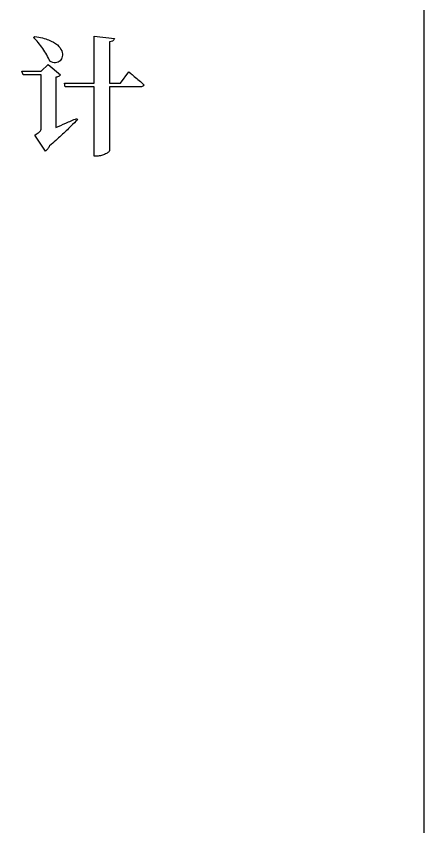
# Model space of a CAD drawing. Extents: x 11992 to 29481, y -6727 to 6811.
# Drawn here: x 28389 to 28425.8, y 358.2 to 431.4 of the extents above; entities that cross this region are included whole.
import ezdxf

# ---------------------------------------------------------------- set-up
doc = ezdxf.new("R2010")
doc.units = 0
doc.header["$MEASUREMENT"] = 0
doc.layers.add('layer 1', color=8, linetype='CONTINUOUS')
doc.layers.add('zoylight 6节点', color=8, linetype='CONTINUOUS')

# ---------------------------------------------------------------- blocks, each defined once
blk = doc.blocks.new('ddddd')
at = {"layer": 'layer 1'}
for points, knots in [([(38.191, 53.128), (38.327, 52.992), (38.465, 52.841), (38.608, 52.67), (38.608, 52.67), (38.752, 52.501), (38.89, 52.323), (39.024, 52.133), (39.024, 52.133), (39.157, 51.945), (39.278, 51.753), (39.386, 51.56), (39.386, 51.56), (39.495, 51.366), (39.58, 51.18), (39.646, 50.998), (39.646, 50.998), (39.84, 50.891), (40.017, 50.845), (40.178, 50.858), (40.178, 50.858), (40.339, 50.87), (40.475, 50.928), (40.581, 51.029), (40.581, 51.029), (40.688, 51.13), (40.758, 51.26), (40.787, 51.417), (40.787, 51.417), (40.818, 51.576), (40.799, 51.745), (40.731, 51.927), (40.731, 51.927), (40.661, 52.108), (40.531, 52.286), (40.341, 52.459), (40.341, 52.459), (40.149, 52.631), (39.887, 52.785), (39.551, 52.919), (39.551, 52.919), (39.218, 53.052), (38.798, 53.149), (38.296, 53.21), (38.296, 53.21), (38.296, 53.21), (38.191, 53.128), (38.191, 53.128)], [0, 0, 0, 0, 0.083333, 0.083333, 0.083333, 0.083333, 0.166667, 0.166667, 0.166667, 0.166667, 0.25, 0.25, 0.25, 0.25, 0.333333, 0.333333, 0.333333, 0.333333, 0.416667, 0.416667, 0.416667, 0.416667, 0.5, 0.5, 0.5, 0.5, 0.583333, 0.583333, 0.583333, 0.583333, 0.666667, 0.666667, 0.666667, 0.666667, 0.75, 0.75, 0.75, 0.75, 0.833333, 0.833333, 0.833333, 0.833333, 0.916667, 0.916667, 0.916667, 0.916667, 1, 1, 1, 1]), ([(46.049, 49.019), (46.049, 49.019), (45.059, 49.019), (45.059, 49.019), (45.059, 49.019), (45.059, 49.019), (45.059, 52.732), (45.059, 52.732), (45.059, 52.732), (45.168, 52.748), (45.251, 52.771), (45.311, 52.802), (45.311, 52.802), (45.372, 52.831), (45.414, 52.868), (45.441, 52.913), (45.441, 52.913), (45.467, 52.955), (45.484, 53.004), (45.49, 53.058), (45.49, 53.058), (45.49, 53.058), (43.662, 53.244), (43.662, 53.244), (43.662, 53.244), (43.662, 53.244), (43.662, 49.019), (43.662, 49.019), (43.662, 49.019), (43.662, 49.019), (40.973, 49.019), (40.973, 49.019), (40.973, 49.019), (40.973, 49.019), (41.055, 48.681), (41.055, 48.681), (41.055, 48.681), (41.055, 48.681), (43.662, 48.681), (43.662, 48.681), (43.662, 48.681), (43.662, 48.681), (43.662, 42.43), (43.662, 42.43), (43.662, 42.43), (43.662, 42.43), (43.93, 42.43), (43.93, 42.43), (43.93, 42.43), (44.064, 42.432), (44.196, 42.45), (44.328, 42.485), (44.328, 42.485), (44.46, 42.522), (44.582, 42.566), (44.691, 42.619), (44.691, 42.619), (44.801, 42.671), (44.89, 42.725), (44.956, 42.78), (44.956, 42.78), (45.024, 42.834), (45.057, 42.88), (45.059, 42.919), (45.059, 42.919), (45.059, 42.919), (45.059, 48.681), (45.059, 48.681), (45.059, 48.681), (45.059, 48.681), (47.83, 48.681), (47.83, 48.681), (47.83, 48.681), (47.919, 48.681), (47.993, 48.697), (48.051, 48.726), (48.051, 48.726), (48.111, 48.757), (48.15, 48.804), (48.167, 48.868), (48.167, 48.868), (48.037, 48.99), (47.894, 49.116), (47.736, 49.25), (47.736, 49.25), (47.581, 49.382), (47.432, 49.506), (47.288, 49.622), (47.288, 49.622), (47.147, 49.739), (47.028, 49.834), (46.937, 49.908), (46.937, 49.908), (46.844, 49.981), (46.798, 50.018), (46.794, 50.02), (46.794, 50.02), (46.794, 50.02), (46.049, 49.019), (46.049, 49.019)], [0, 0, 0, 0, 0.04, 0.04, 0.04, 0.04, 0.08, 0.08, 0.08, 0.08, 0.12, 0.12, 0.12, 0.12, 0.16, 0.16, 0.16, 0.16, 0.2, 0.2, 0.2, 0.2, 0.24, 0.24, 0.24, 0.24, 0.28, 0.28, 0.28, 0.28, 0.32, 0.32, 0.32, 0.32, 0.36, 0.36, 0.36, 0.36, 0.4, 0.4, 0.4, 0.4, 0.44, 0.44, 0.44, 0.44, 0.48, 0.48, 0.48, 0.48, 0.52, 0.52, 0.52, 0.52, 0.56, 0.56, 0.56, 0.56, 0.6, 0.6, 0.6, 0.6, 0.64, 0.64, 0.64, 0.64, 0.68, 0.68, 0.68, 0.68, 0.72, 0.72, 0.72, 0.72, 0.76, 0.76, 0.76, 0.76, 0.8, 0.8, 0.8, 0.8, 0.84, 0.84, 0.84, 0.84, 0.88, 0.88, 0.88, 0.88, 0.92, 0.92, 0.92, 0.92, 0.96, 0.96, 0.96, 0.96, 1, 1, 1, 1]), ([(40.193, 49.543), (40.32, 49.568), (40.418, 49.599), (40.488, 49.64), (40.488, 49.64), (40.558, 49.681), (40.609, 49.721), (40.636, 49.764), (40.636, 49.764), (40.636, 49.764), (39.507, 50.707), (39.507, 50.707), (39.507, 50.707), (39.507, 50.707), (38.89, 50.09), (38.89, 50.09), (38.89, 50.09), (38.89, 50.09), (37.144, 50.09), (37.144, 50.09), (37.144, 50.09), (37.144, 50.09), (37.248, 49.752), (37.248, 49.752), (37.248, 49.752), (37.248, 49.752), (38.878, 49.752), (38.878, 49.752), (38.878, 49.752), (38.878, 49.752), (38.878, 44.98), (38.878, 44.98), (38.878, 44.98), (38.88, 44.896), (38.866, 44.823), (38.839, 44.758), (38.839, 44.758), (38.81, 44.694), (38.756, 44.63), (38.672, 44.564), (38.672, 44.564), (38.591, 44.499), (38.469, 44.419), (38.308, 44.328), (38.308, 44.328), (38.308, 44.328), (39.274, 42.884), (39.274, 42.884), (39.274, 42.884), (39.34, 42.925), (39.404, 42.985), (39.468, 43.067), (39.468, 43.067), (39.532, 43.146), (39.586, 43.245), (39.635, 43.362), (39.635, 43.362), (40.019, 43.686), (40.372, 43.994), (40.692, 44.289), (40.692, 44.289), (41.014, 44.584), (41.295, 44.854), (41.542, 45.096), (41.542, 45.096), (41.786, 45.339), (41.99, 45.544), (42.149, 45.713), (42.149, 45.713), (42.149, 45.713), (42.091, 45.829), (42.091, 45.829), (42.091, 45.829), (41.757, 45.684), (41.431, 45.54), (41.111, 45.399), (41.111, 45.399), (40.791, 45.259), (40.486, 45.127), (40.193, 45.003), (40.193, 45.003), (40.193, 45.003), (40.193, 49.543), (40.193, 49.543)], [0, 0, 0, 0, 0.047619, 0.047619, 0.047619, 0.047619, 0.095238, 0.095238, 0.095238, 0.095238, 0.142857, 0.142857, 0.142857, 0.142857, 0.190476, 0.190476, 0.190476, 0.190476, 0.238095, 0.238095, 0.238095, 0.238095, 0.285714, 0.285714, 0.285714, 0.285714, 0.333333, 0.333333, 0.333333, 0.333333, 0.380952, 0.380952, 0.380952, 0.380952, 0.428571, 0.428571, 0.428571, 0.428571, 0.47619, 0.47619, 0.47619, 0.47619, 0.52381, 0.52381, 0.52381, 0.52381, 0.571429, 0.571429, 0.571429, 0.571429, 0.619048, 0.619048, 0.619048, 0.619048, 0.666667, 0.666667, 0.666667, 0.666667, 0.714286, 0.714286, 0.714286, 0.714286, 0.761905, 0.761905, 0.761905, 0.761905, 0.809524, 0.809524, 0.809524, 0.809524, 0.857143, 0.857143, 0.857143, 0.857143, 0.904762, 0.904762, 0.904762, 0.904762, 0.952381, 0.952381, 0.952381, 0.952381, 1, 1, 1, 1])]:
    blk.add_open_spline(points, degree=3, knots=knots, dxfattribs=at)
blk = doc.blocks.new('fdgfswewwewe')
at = {"layer": 'zoylight 6节点', "color": 251}
blk.add_lwpolyline([(-677.986, 363.623), (0, 363.623), (0, 0), (-677.986, 0)], close=True, dxfattribs=at)
at = {"layer": 'zoylight 6节点'}
blk.add_blockref('ddddd', (-73.45, 89.011), dxfattribs=at)

msp = doc.modelspace()

# ---------------------------------------------------------------- block references
at = {"layer": 'zoylight 6节点'}
msp.add_blockref('fdgfswewwewe', (28425.842, 287.314), dxfattribs=at)

doc.saveas('drawing.dxf')
